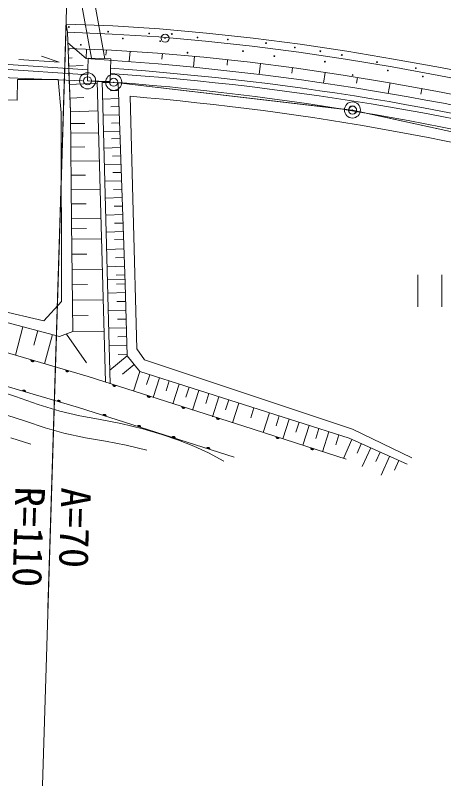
# Model space of a CAD drawing. Units: millimetres, scale not verified. Extents: x 40000 to 680000, y 20000 to 380000.
# Drawn here: x 235778 to 262362, y 263820 to 311182 of the extents above; entities that cross this region are included whole.
import ezdxf
from ezdxf.enums import TextEntityAlignment as Align

# ---------------------------------------------------------------- set-up
doc = ezdxf.new("R2010")
doc.units = ezdxf.units.MM
doc.header["$LTSCALE"] = 1000
doc.header["$PDMODE"] = 32
doc.header["$PDSIZE"] = 500
doc.linetypes.add('DASHED', pattern=[7.5, 6, -1.5])
for name, color, linetype, lineweight in [('M-BGD', 7, 'Continuous', 13), ('M-BMK-ROW', 30, 'Continuous', 13), ('M-STR-HTXT', 7, 'Continuous', 13)]:
    doc.layers.add(name, color=color, linetype=linetype, lineweight=lineweight)
doc.styles.add('ＭＳ ゴシック', font='')
doc.styles.get('ＭＳ ゴシック').set_extended_font_data('MS Gothic')

# ---------------------------------------------------------------- blocks, each defined once
blk = doc.blocks.new('ﾌﾟﾛｯﾄﾏｰｸ-03_1')
at = {"color": 30, "linetype": 'Continuous', "lineweight": 13}
blk.add_circle((0, 0), 0.5, dxfattribs=at)
at = {"color": 30}
blk.add_point((0, 0), dxfattribs=at)

msp = doc.modelspace()

# ---------------------------------------------------------------- linework, layer by layer
at = {"layer": 'M-BGD', "linetype": 'DASHED'}
for p, q in [((240513, 308511), (237843, 323199)), ((241331, 308487), (238660, 323176)), ((240285, 307797), (234575, 308176)), ((240276, 307497), (234587, 307875))]:
    msp.add_line(p, q, dxfattribs=at)
at = {"layer": 'M-BGD'}
for p, q in [((239011, 310128), (238927, 310632)), ((239011, 310128), (239207, 305183)), ((240173, 308494), (239037, 309471)), ((239055, 309029), (239133, 309032)), ((240173, 308494), (240201, 309081)), ((241401, 308703), (241430, 309034)), ((242854, 308311), (242910, 308947)), ((244874, 308455), (244906, 308812)), ((236003, 308434), (238501, 308278)), ((238501, 308278), (237408, 308643)), ((239074, 308530), (239318, 308539)), ((246845, 307962), (246905, 308636)), ((248919, 308097), (248955, 308423)), ((239094, 308030), (239989, 308066)), ((250909, 307511), (250996, 308186)), ((252937, 307595), (252980, 307928)), ((254909, 306973), (255007, 307631)), ((235919, 307204), (235904, 305921)), ((238445, 307195), (235919, 307204)), ((238445, 307195), (238620, 305128)), ((239139, 306894), (240872, 306963)), ((240869, 307100), (241369, 288422)), ((241169, 307092), (241672, 288325)), ((242167, 307015), (241172, 306981)), ((256957, 306969), (257003, 307320)), ((258924, 306338), (259040, 306983)), ((242185, 306516), (241685, 306498)), ((260948, 306287), (261010, 306628)), ((239173, 306039), (240034, 306073)), ((242202, 306016), (241199, 305981)), ((242900, 306154), (243087, 299004)), ((242219, 305514), (241716, 305497)), ((238620, 305128), (238655, 293425)), ((239207, 305183), (240918, 305251)), ((242237, 305013), (241226, 304978)), ((239236, 304459), (240096, 304468)), ((242254, 304507), (241747, 304490)), ((239220, 303875), (240955, 303892)), ((242272, 304002), (241253, 303966)), ((241748, 303522), (242288, 303537)), ((239228, 303008), (240103, 303016)), ((242307, 302982), (241280, 302947)), ((242325, 302469), (241809, 302451)), ((239237, 302140), (241001, 302158)), ((242343, 301955), (241308, 301919)), ((239246, 301258), (240135, 301267)), ((242361, 301437), (241841, 301419)), ((242379, 300920), (241335, 300883)), ((239254, 300376), (241048, 300394)), ((242397, 300398), (241873, 300380)), ((242415, 299876), (241363, 299840)), ((239263, 299479), (240168, 299488)), ((242433, 299350), (241905, 299332)), ((243087, 299004), (243320, 290496)), ((239272, 298582), (241096, 298600)), ((242452, 298824), (241391, 298787)), ((239288, 297939), (240199, 297952)), ((242470, 298294), (241938, 298276)), ((242489, 297764), (241420, 297727)), ((239285, 297298), (241131, 297316)), ((241930, 297262), (242505, 297294)), ((242526, 296695), (241449, 296658)), ((239294, 296359), (240225, 296368)), ((242544, 296157), (242004, 296138)), ((242563, 295618), (241477, 295580)), ((239303, 295420), (241181, 295439)), ((242582, 295075), (242037, 295056)), ((260749, 295087), (260749, 293087)), ((262249, 293087), (262249, 295087)), ((241499, 294769), (242591, 294818)), ((239313, 294465), (240260, 294475)), ((242601, 294523), (242054, 294509)), ((237559, 292220), (231369, 293678)), ((242615, 293976), (241521, 293948)), ((238655, 293425), (237559, 292220)), ((239322, 293510), (241232, 293529)), ((242629, 293430), (242082, 293416)), ((242642, 292884), (241550, 292856)), ((239332, 292539), (240295, 292548)), ((242656, 292339), (242111, 292325)), ((236256, 291859), (235791, 290088)), ((242670, 291793), (241580, 291766)), ((237168, 291620), (236932, 290721)), ((238081, 291380), (237602, 289556)), ((239342, 291567), (238531, 291262)), ((238950, 291406), (240199, 289623)), ((239342, 291567), (241284, 291587)), ((242684, 291248), (242139, 291234)), ((233405, 290789), (240291, 288766)), ((242698, 290703), (241609, 290675)), ((243320, 290496), (243794, 289811)), ((242714, 290048), (241649, 289173)), ((242712, 290159), (242168, 290145)), ((242714, 290048), (243510, 289080)), ((236753, 289780), (236752, 289805)), ((236752, 289805), (236944, 289749)), ((236759, 289757), (236753, 289780)), ((236756, 289792), (236933, 289740)), ((236926, 289729), (236757, 289779)), ((236757, 289766), (236918, 289719)), ((236772, 289733), (236759, 289757)), ((236904, 289711), (236765, 289751)), ((236788, 289715), (236772, 289733)), ((236774, 289736), (236889, 289703)), ((236809, 289701), (236788, 289715)), ((236866, 289697), (236789, 289719)), ((236840, 289692), (236809, 289701)), ((236865, 289693), (236840, 289692)), ((236888, 289699), (236865, 289693)), ((236912, 289712), (236888, 289699)), ((236930, 289728), (236912, 289712)), ((236944, 289749), (236930, 289728)), ((243152, 289516), (242423, 288917)), ((243794, 289811), (256692, 285513)), ((238912, 289146), (238911, 289171)), ((238911, 289171), (239103, 289115)), ((238918, 289123), (238912, 289146)), ((238915, 289157), (239092, 289105)), ((239085, 289095), (238916, 289145)), ((238916, 289132), (239077, 289085)), ((238931, 289098), (238918, 289123)), ((239062, 289077), (238924, 289117)), ((238947, 289081), (238931, 289098)), ((238932, 289102), (239048, 289068)), ((238968, 289067), (238947, 289081)), ((239025, 289063), (238948, 289085)), ((238999, 289058), (238968, 289067)), ((239024, 289059), (238999, 289058)), ((239046, 289065), (239024, 289059)), ((239071, 289078), (239046, 289065)), ((239088, 289094), (239071, 289078)), ((239103, 289115), (239088, 289094)), ((243510, 289080), (243122, 287863)), ((232928, 288844), (239706, 286853)), ((249961, 285683), (240291, 288766)), ((244118, 288886), (243924, 288278)), ((244727, 288693), (244338, 287473)), ((245336, 288498), (245142, 287887)), ((241827, 288251), (241826, 288276)), ((241826, 288276), (242017, 288216)), ((241832, 288228), (241827, 288251)), ((241830, 288262), (242005, 288207)), ((241998, 288196), (241830, 288250)), ((241831, 288237), (241991, 288186)), ((241845, 288203), (241832, 288228)), ((241975, 288178), (241838, 288222)), ((241860, 288186), (241845, 288203)), ((241846, 288207), (241960, 288171)), ((241881, 288171), (241860, 288186)), ((241938, 288165), (241861, 288189)), ((241911, 288161), (241881, 288171)), ((241937, 288161), (241911, 288161)), ((241959, 288167), (241937, 288161)), ((241984, 288180), (241959, 288167)), ((242002, 288195), (241984, 288180)), ((242017, 288216), (242002, 288195)), ((245946, 288304), (245556, 287078)), ((246559, 288109), (246363, 287494)), ((235786, 287529), (234741, 287880)), ((237206, 287031), (235786, 287529)), ((236221, 287877), (236235, 287898)), ((236413, 287820), (236221, 287877)), ((236409, 287834), (236232, 287886)), ((236235, 287898), (236253, 287913)), ((236239, 287897), (236408, 287847)), ((236408, 287860), (236247, 287907)), ((236253, 287913), (236277, 287927)), ((236261, 287915), (236400, 287874)), ((236391, 287889), (236276, 287923)), ((236277, 287927), (236300, 287933)), ((236299, 287929), (236376, 287906)), ((236300, 287933), (236325, 287934)), ((236325, 287934), (236356, 287925)), ((236356, 287925), (236377, 287910)), ((236377, 287910), (236393, 287893)), ((236393, 287893), (236406, 287868)), ((236406, 287868), (236412, 287846)), ((236412, 287846), (236413, 287820)), ((243970, 287568), (243970, 287593)), ((243970, 287593), (244160, 287532)), ((243976, 287545), (243970, 287568)), ((243974, 287579), (244149, 287523)), ((244142, 287513), (243974, 287566)), ((243974, 287554), (244134, 287503)), ((243989, 287520), (243976, 287545)), ((244119, 287495), (243982, 287539)), ((244004, 287502), (243989, 287520)), ((243990, 287524), (244104, 287487)), ((244024, 287487), (244004, 287502)), ((244081, 287482), (244005, 287506)), ((244128, 287496), (244103, 287483)), ((244146, 287512), (244128, 287496)), ((244160, 287532), (244146, 287512)), ((247172, 287914), (246780, 286681)), ((247789, 287717), (247592, 287099)), ((248405, 287521), (248010, 286281)), ((238544, 286615), (237206, 287031)), ((238380, 287243), (238394, 287263)), ((238572, 287186), (238380, 287243)), ((238567, 287200), (238391, 287252)), ((238394, 287263), (238411, 287279)), ((238398, 287262), (238567, 287213)), ((238566, 287225), (238405, 287273)), ((238411, 287279), (238436, 287293)), ((238420, 287281), (238558, 287240)), ((238550, 287255), (238435, 287289)), ((238436, 287293), (238459, 287299)), ((238458, 287295), (238534, 287272)), ((238459, 287299), (238484, 287300)), ((238484, 287300), (238515, 287291)), ((238515, 287291), (238536, 287276)), ((238536, 287276), (238551, 287259)), ((238551, 287259), (238565, 287234)), ((238565, 287234), (238571, 287212)), ((238571, 287212), (238572, 287186)), ((244055, 287478), (244024, 287487)), ((244080, 287478), (244055, 287478)), ((244103, 287483), (244080, 287478)), ((249025, 287324), (248828, 286705)), ((249645, 287126), (249254, 285898)), ((239778, 286337), (238544, 286615)), ((249353, 283778), (239706, 286853)), ((246114, 286884), (246114, 286909)), ((246114, 286909), (246304, 286849)), ((246119, 286861), (246114, 286884)), ((246118, 286896), (246293, 286840)), ((246285, 286829), (246118, 286883)), ((246118, 286870), (246278, 286819)), ((246132, 286836), (246119, 286861)), ((246263, 286811), (246126, 286855)), ((246148, 286819), (246132, 286836)), ((246134, 286840), (246248, 286804)), ((246168, 286804), (246148, 286819)), ((246225, 286798), (246149, 286823)), ((246199, 286794), (246168, 286804)), ((246224, 286794), (246199, 286794)), ((246247, 286800), (246224, 286794)), ((246272, 286813), (246247, 286800)), ((246289, 286828), (246272, 286813)), ((246304, 286849), (246289, 286828)), ((250585, 286825), (250390, 286214)), ((236404, 285998), (235264, 286379)), ((240937, 286130), (239778, 286337)), ((242323, 285849), (240937, 286130)), ((241219, 286371), (241234, 286391)), ((241409, 286310), (241219, 286371)), ((241405, 286324), (241230, 286380)), ((241234, 286391), (241251, 286407)), ((241237, 286390), (241405, 286337)), ((241405, 286349), (241245, 286400)), ((241251, 286407), (241276, 286420)), ((241260, 286408), (241397, 286364)), ((241389, 286379), (241275, 286416)), ((241276, 286420), (241299, 286425)), ((241298, 286421), (241374, 286397)), ((241299, 286425), (241324, 286425)), ((241324, 286425), (241355, 286416)), ((241355, 286416), (241375, 286401)), ((241375, 286401), (241391, 286383)), ((241391, 286383), (241404, 286358)), ((241404, 286358), (241409, 286335)), ((241409, 286335), (241409, 286310)), ((248258, 286201), (248257, 286226)), ((248257, 286226), (248448, 286165)), ((248263, 286178), (248258, 286201)), ((248261, 286212), (248437, 286156)), ((248429, 286146), (248262, 286200)), ((248262, 286187), (248422, 286136)), ((248276, 286153), (248263, 286178)), ((248407, 286128), (248269, 286172)), ((248291, 286135), (248276, 286153)), ((248277, 286157), (248392, 286120)), ((248312, 286121), (248291, 286135)), ((248369, 286115), (248293, 286139)), ((248342, 286111), (248312, 286121)), ((248368, 286111), (248342, 286111)), ((248390, 286116), (248368, 286111)), ((248416, 286129), (248390, 286116)), ((248433, 286145), (248416, 286129)), ((248448, 286165), (248433, 286145)), ((251544, 286521), (251155, 285298)), ((252158, 286326), (251963, 285713)), ((252772, 286130), (252381, 284903)), ((237639, 285583), (236404, 285998)), ((243700, 285517), (242323, 285849)), ((243362, 285687), (243377, 285708)), ((243553, 285627), (243362, 285687)), ((243549, 285640), (243374, 285696)), ((243377, 285708), (243395, 285723)), ((243381, 285707), (243549, 285653)), ((243549, 285666), (243389, 285717)), ((243395, 285723), (243420, 285736)), ((243404, 285725), (243541, 285681)), ((243533, 285696), (243419, 285732)), ((243420, 285736), (243443, 285742)), ((243442, 285738), (243518, 285713)), ((243443, 285742), (243468, 285742)), ((243468, 285742), (243499, 285732)), ((243499, 285732), (243519, 285717)), ((243519, 285717), (243534, 285700)), ((243534, 285700), (243547, 285675)), ((243547, 285675), (243553, 285652)), ((243553, 285652), (243553, 285627)), ((256304, 283639), (249961, 285683)), ((253387, 285934), (253192, 285320)), ((254003, 285738), (253611, 284507)), ((238790, 285248), (237639, 285583)), ((240132, 284969), (238790, 285248)), ((244866, 285183), (243700, 285517)), ((245915, 284828), (244866, 285183)), ((254621, 285541), (254424, 284924)), ((255239, 285345), (254845, 284109)), ((255857, 285148), (255660, 284529)), ((256692, 285513), (260385, 283732)), ((236738, 284567), (235500, 284971)), ((241373, 284762), (240132, 284969)), ((242661, 284508), (241373, 284762)), ((245506, 285004), (245521, 285024)), ((245697, 284943), (245506, 285004)), ((245693, 284957), (245517, 285013)), ((245521, 285024), (245539, 285040)), ((245525, 285023), (245693, 284970)), ((245692, 284982), (245532, 285033)), ((245539, 285040), (245564, 285053)), ((245547, 285041), (245685, 284997)), ((245677, 285012), (245562, 285049)), ((245564, 285053), (245586, 285058)), ((245585, 285054), (245661, 285030)), ((245586, 285058), (245612, 285058)), ((245612, 285058), (245642, 285049)), ((245642, 285049), (245663, 285034)), ((245663, 285034), (245678, 285016)), ((245678, 285016), (245691, 284991)), ((245691, 284991), (245696, 284968)), ((245696, 284968), (245697, 284943)), ((246849, 284460), (245915, 284828)), ((251966, 285037), (252157, 284975)), ((251966, 285011), (251966, 285037)), ((251972, 284989), (251966, 285011)), ((251970, 285023), (252145, 284966)), ((252138, 284956), (251970, 285010)), ((251970, 284998), (252130, 284946)), ((251985, 284964), (251972, 284989)), ((252115, 284938), (251978, 284982)), ((252000, 284946), (251985, 284964)), ((251986, 284967), (252100, 284931)), ((252020, 284931), (252000, 284946)), ((252077, 284925), (252001, 284950)), ((252051, 284921), (252020, 284931)), ((252076, 284921), (252051, 284921)), ((252099, 284927), (252076, 284921)), ((252124, 284940), (252099, 284927)), ((252142, 284955), (252124, 284940)), ((252157, 284975), (252142, 284955)), ((256668, 284866), (256139, 283692)), ((256487, 284947), (260084, 283328)), ((243939, 284203), (242661, 284508)), ((247759, 284044), (246849, 284460)), ((247650, 284321), (247665, 284341)), ((247840, 284260), (247650, 284321)), ((247836, 284274), (247661, 284330)), ((247665, 284341), (247682, 284356)), ((247669, 284340), (247836, 284286)), ((247836, 284299), (247676, 284350)), ((247682, 284356), (247707, 284369)), ((247691, 284358), (247828, 284314)), ((247820, 284329), (247706, 284366)), ((247707, 284369), (247730, 284375)), ((247729, 284371), (247805, 284347)), ((247730, 284375), (247755, 284375)), ((247755, 284375), (247786, 284365)), ((247786, 284365), (247806, 284350)), ((247806, 284350), (247822, 284333)), ((247822, 284333), (247835, 284308)), ((247835, 284308), (247840, 284285)), ((247840, 284285), (247840, 284260)), ((254108, 284321), (254108, 284346)), ((254108, 284346), (254298, 284285)), ((254113, 284298), (254108, 284321)), ((254112, 284333), (254287, 284276)), ((254279, 284266), (254112, 284320)), ((254112, 284307), (254272, 284256)), ((254126, 284273), (254113, 284298)), ((254257, 284248), (254120, 284292)), ((254142, 284256), (254126, 284273)), ((254127, 284277), (254242, 284240)), ((254162, 284241), (254142, 284256)), ((254219, 284235), (254143, 284259)), ((254192, 284231), (254162, 284241)), ((254218, 284231), (254192, 284231)), ((254240, 284236), (254218, 284231)), ((254266, 284249), (254240, 284236)), ((254283, 284265), (254266, 284249)), ((254298, 284285), (254283, 284265)), ((257248, 284604), (256987, 284025)), ((257829, 284343), (257306, 283182)), ((248728, 283525), (247759, 284044)), ((258411, 284081), (258150, 283499)), ((258994, 283818), (258470, 282653)), ((259577, 283556), (259314, 282972))]:
    msp.add_line(p, q, dxfattribs=at)
for points in [[(238927, 310632), (241826, 310519), (244729, 310333), (247634, 310078), (250539, 309758), (253445, 309380), (256350, 308948), (259255, 308468), (262159, 307945), (265064, 307384), (267968, 306790), (270874, 306170), (273782, 305527), (276693, 304867), (279608, 304196), (282086, 303622)], [(239011, 310128), (241798, 310020), (244688, 309835), (247581, 309580), (250477, 309262), (253373, 308885), (256270, 308455), (259167, 307976), (262065, 307454), (264963, 306894), (267863, 306302), (270765, 305682), (273670, 305039), (276579, 304380), (279493, 303710), (281970, 303135)], [(239011, 310128), (241798, 310020), (244688, 309835), (247581, 309580), (250477, 309262), (253373, 308885), (256270, 308455), (259167, 307976), (262065, 307454), (264963, 306894), (267863, 306302), (270765, 305682), (273670, 305039), (276579, 304380), (279493, 303710), (281970, 303135)], [(239051, 309126), (241746, 309022), (244612, 308838), (247483, 308585), (250357, 308269), (253235, 307895), (256115, 307467), (258997, 306991), (261881, 306471), (264768, 305913), (267659, 305323), (270553, 304704), (273452, 304064), (275635, 303569)], [(239342, 291567), (239274, 298375), (239207, 305183), (239109, 307655), (239051, 309126)], [(242167, 307015), (242600, 294542), (242714, 290048), (243510, 289080), (249998, 287014), (256487, 284947), (260084, 283328)], [(231356, 293145), (234943, 292203), (238531, 291262)]]:
    msp.add_lwpolyline(points, dxfattribs=at)
msp.add_lwpolyline([(240306, 308518), (240265, 307118), (241664, 307077), (241706, 308476)], close=True, dxfattribs=at)
for centre in [(239096, 310452), (241546, 310166), (242450, 309740), (244082, 310055), (245485, 310020), (247083, 309804), (239851, 309347), (244773, 309578), (248971, 309677), (251333, 309458), (246463, 308859), (249906, 308951), (253126, 309185), (254705, 308949), (251854, 308641), (256032, 308720), (254991, 308303), (258223, 308267), (260635, 307903), (256712, 307478), (258895, 307751), (261066, 307385)]:
    msp.add_circle(centre, 25, dxfattribs=at)
for centre, radius, start, end in [((229580, 133733), 175082, 74.81794, 86.53127), ((229580, 133733), 174582, 74.59127, 86.02305), ((229580, 133733), 174262, 74.59127, 86.01884), ((228764, 135762), 171777, 74.12603, 85.52479), ((228764, 135762), 170977, 74.12603, 85.25758), ((234268, 196823), 109110, 89.14099, 107.80055)]:
    msp.add_arc(centre, radius, start, end, dxfattribs=at)
for p in [(245077, 309759), (256709, 305291)]:
    msp.add_point(p, dxfattribs=at)
at = {"layer": 'M-BMK-ROW'}
for p, q in [((234933, 307319), (239955, 307113)), ((234933, 307318), (239956, 307112)), ((241610, 307039), (240505, 307089)), ((242158, 306994), (256709, 305291)), ((242158, 306993), (256436, 305322)), ((256709, 305291), (280938, 299986)), ((256978, 305231), (280938, 299984))]:
    msp.add_line(p, q, dxfattribs=at)
at = {"layer": 'M-STR-HTXT'}
for p, q in [((239044, 314380), (237817, 274998)), ((239028, 313880), (237799, 274399)), ((238943, 310586), (237233, 255664))]:
    msp.add_line(p, q, dxfattribs=at)

# ---------------------------------------------------------------- block references
at = {"layer": 'M-BMK-ROW', "xscale": 1000, "yscale": 1000}
for p in [(240265, 307118), (241885, 307025), (256697, 305307)]:
    msp.add_blockref('ﾌﾟﾛｯﾄﾏｰｸ-03_1', p, dxfattribs=at)

# ---------------------------------------------------------------- texts
at = {"layer": 'M-STR-HTXT', "style": 'ＭＳ ゴシック'}
for s, p in [('A=70', (237940, 276934)), ('R=110', (235053, 275752))]:
    msp.add_text(s, height=1833, rotation=268.216, dxfattribs=at).set_placement(p, align=Align.BOTTOM_RIGHT)

doc.saveas('drawing.dxf')
